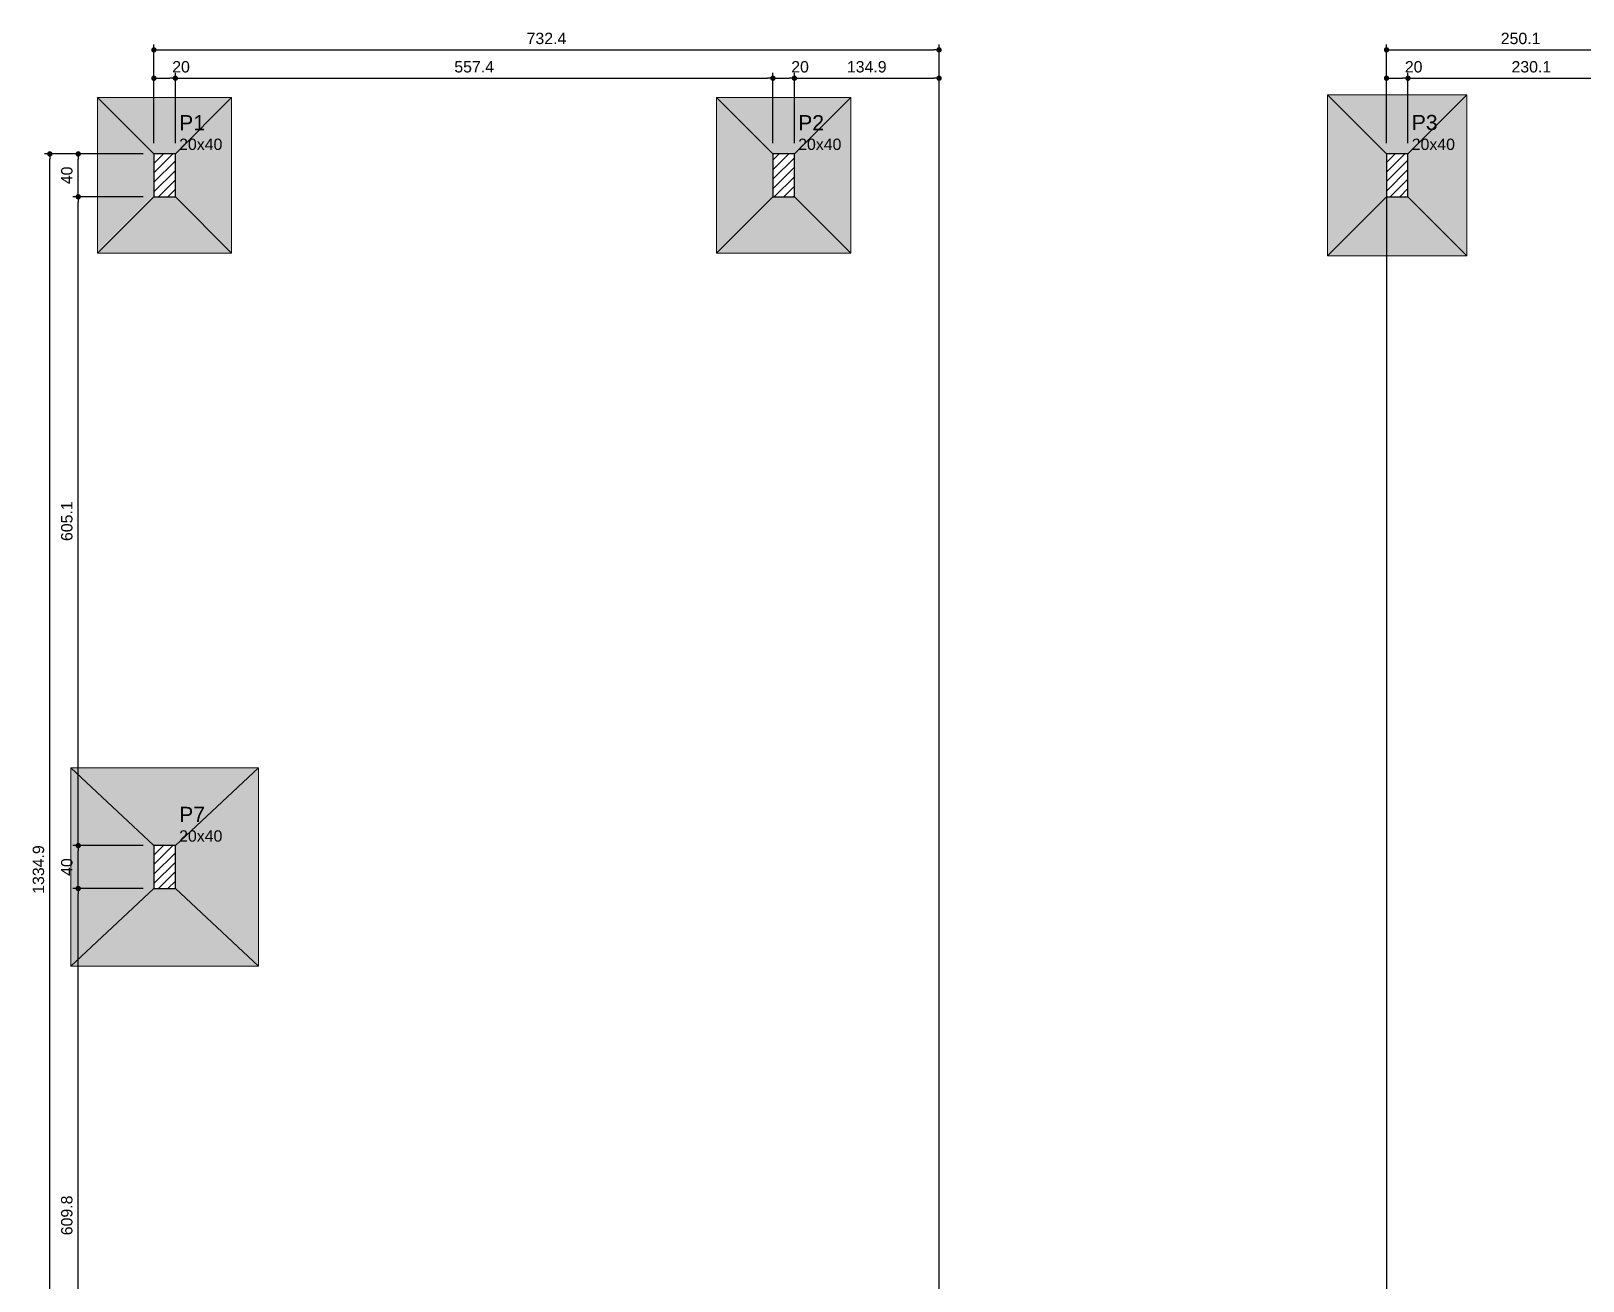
# Model space of a CAD drawing. Header units: millimetres. Extents: x 180 to 11148, y -1598 to 1045.
# Drawn here: x 441.88 to 470.84, y 19.03 to 42.35 of the extents above; entities that cross this region are included whole.
import ezdxf

# ---------------------------------------------------------------- set-up
doc = ezdxf.new("R2010")
doc.units = ezdxf.units.MM
doc.header["$MEASUREMENT"] = 0
for name, color, linetype, lineweight in [('FO-Cotas', 5, 'Continuous', 5), ('FO-Hachura das sapatas', 43, 'Continuous', 5), ('FO-Hachura pilar que passa', 19, 'Continuous', 5), ('FO-Pilares', 4, 'Continuous', 30), ('FO-Seção das fundações', 9, 'Continuous', 5), ('FO-Textos dos pilares', 7, 'Continuous', 5)]:
    doc.layers.add(name, color=color, linetype=linetype, lineweight=lineweight)
doc.styles.add('Arial', font='arial.ttf')
doc.dimstyles.new('UM_50.000000', dxfattribs={"dimtxt": 0.18, "dimasz": 0.1, "dimexe": 0.1, "dimexo": 0.2, "dimgap": 0, "dimtad": 1, "dimtih": 1, "dimtoh": 1, "dimdec": 1, "dimlfac": 50, "dimzin": 0, "dimdsep": 46, "dimtxsty": 'Standard', "dimcen": 0.09, "dimdle": 0.1, "dimadec": 1, "dimazin": 2, "dimtfac": 1, "dimtdec": 4, "dimtofl": 0, "dimtmove": 0, "dimatfit": 3, "dimfxl": 1, "dimtolj": 1, "dimarcsym": 0})
pattern_1 = [(45, (444.17699, 0.45553), (-0.08838835, 0.08838835), [])]

# ---------------------------------------------------------------- blocks, each defined once
blk = doc.blocks.new('_Dot')
at = {"color": 0, "linetype": 'ByBlock', "lineweight": -2}
blk.add_line((-0.5, 0), (-1, 0), dxfattribs=at)
at = {"color": 0, "linetype": 'ByBlock', "const_width": 0.5}
blk.add_lwpolyline([(-0.25, 0, 1), (0.25, 0, 1)], format="xyb", close=True, dxfattribs=at)
blk = doc.blocks.new('*D26')
at = {"layer": 'Defpoints', "color": 0, "transparency": 16777216}
for p in [(444.577, 41.465), (444.177, 40.053), (444.577, 40.053)]:
    blk.add_point(p, dxfattribs=at)
at = {"layer": 'FO-Cotas', "color": 0, "lineweight": -2, "transparency": 16777216}
for p, q in [((444.177, 40.253), (444.177, 41.565)), ((444.277, 41.465), (444.477, 41.465)), ((444.577, 40.253), (444.577, 41.565))]:
    blk.add_line(p, q, dxfattribs=at)
at = {"layer": 'FO-Cotas', "color": 0, "lineweight": -2, "transparency": 16777216, "xscale": 0.1000000014901161, "yscale": 0.1000000014901161, "zscale": 0.1000000014901161, "rotation": 180}
blk.add_blockref('_Dot', (444.177, 41.465), dxfattribs=at)
at = {"layer": 'FO-Cotas', "color": 0, "lineweight": -2, "transparency": 16777216, "xscale": 0.1000000014901161, "yscale": 0.1000000014901161, "zscale": 0.1000000014901161}
blk.add_blockref('_Dot', (444.577, 41.465), dxfattribs=at)
at = {"layer": 'FO-Cotas', "transparency": 16777216, "insert": (444.683, 41.677), "char_height": 0.2118, "attachment_point": 5, "rotation": 0.0057, "style": 'Arial'}
blk.add_mtext('\\A1;20', dxfattribs=at)
blk = doc.blocks.new('*D27')
at = {"layer": 'Defpoints', "color": 0, "transparency": 16777216}
for p in [(455.725, 41.465), (444.577, 40.053), (455.725, 40.053)]:
    blk.add_point(p, dxfattribs=at)
at = {"layer": 'FO-Cotas', "color": 0, "lineweight": -2, "transparency": 16777216}
for p, q in [((444.577, 40.253), (444.577, 41.565)), ((444.677, 41.465), (455.625, 41.465)), ((455.725, 40.253), (455.725, 41.565))]:
    blk.add_line(p, q, dxfattribs=at)
at = {"layer": 'FO-Cotas', "color": 0, "lineweight": -2, "transparency": 16777216, "xscale": 0.1000000014901161, "yscale": 0.1000000014901161, "zscale": 0.1000000014901161, "rotation": 180}
blk.add_blockref('_Dot', (444.577, 41.465), dxfattribs=at)
at = {"layer": 'FO-Cotas', "color": 0, "lineweight": -2, "transparency": 16777216, "xscale": 0.1000000014901161, "yscale": 0.1000000014901161, "zscale": 0.1000000014901161}
blk.add_blockref('_Dot', (455.725, 41.465), dxfattribs=at)
at = {"layer": 'FO-Cotas', "transparency": 16777216, "insert": (450.151, 41.677), "char_height": 0.2118, "attachment_point": 5, "rotation": 0.0057, "style": 'Arial'}
blk.add_mtext('\\A1;557.4', dxfattribs=at)
blk = doc.blocks.new('*D28')
at = {"layer": 'Defpoints', "color": 0, "transparency": 16777216}
for p in [(456.125, 41.465), (455.725, 40.053), (456.125, 40.053)]:
    blk.add_point(p, dxfattribs=at)
at = {"layer": 'FO-Cotas', "color": 0, "lineweight": -2, "transparency": 16777216}
for p, q in [((455.725, 40.253), (455.725, 41.565)), ((455.825, 41.465), (456.025, 41.465)), ((456.125, 40.253), (456.125, 41.565))]:
    blk.add_line(p, q, dxfattribs=at)
at = {"layer": 'FO-Cotas', "color": 0, "lineweight": -2, "transparency": 16777216, "xscale": 0.1000000014901161, "yscale": 0.1000000014901161, "zscale": 0.1000000014901161, "rotation": 180}
blk.add_blockref('_Dot', (455.725, 41.465), dxfattribs=at)
at = {"layer": 'FO-Cotas', "color": 0, "lineweight": -2, "transparency": 16777216, "xscale": 0.1000000014901161, "yscale": 0.1000000014901161, "zscale": 0.1000000014901161}
blk.add_blockref('_Dot', (456.125, 41.465), dxfattribs=at)
at = {"layer": 'FO-Cotas', "transparency": 16777216, "insert": (456.231, 41.677), "char_height": 0.2118, "attachment_point": 5, "rotation": 0.0057, "style": 'Arial'}
blk.add_mtext('\\A1;20', dxfattribs=at)
blk = doc.blocks.new('*D29')
at = {"layer": 'Defpoints', "color": 0, "transparency": 16777216}
for p in [(458.824, 41.465), (456.125, 40.053), (458.824, 0.295)]:
    blk.add_point(p, dxfattribs=at)
at = {"layer": 'FO-Cotas', "color": 0, "lineweight": -2, "transparency": 16777216}
for p, q in [((456.125, 40.253), (456.125, 41.565)), ((456.225, 41.465), (458.724, 41.465)), ((458.824, 0.495), (458.824, 41.565))]:
    blk.add_line(p, q, dxfattribs=at)
at = {"layer": 'FO-Cotas', "color": 0, "lineweight": -2, "transparency": 16777216, "xscale": 0.1000000014901161, "yscale": 0.1000000014901161, "zscale": 0.1000000014901161, "rotation": 180}
blk.add_blockref('_Dot', (456.125, 41.465), dxfattribs=at)
at = {"layer": 'FO-Cotas', "color": 0, "lineweight": -2, "transparency": 16777216, "xscale": 0.1000000014901161, "yscale": 0.1000000014901161, "zscale": 0.1000000014901161}
blk.add_blockref('_Dot', (458.824, 41.465), dxfattribs=at)
at = {"layer": 'FO-Cotas', "transparency": 16777216, "insert": (457.475, 41.677), "char_height": 0.2118, "attachment_point": 5, "rotation": 0.0057, "style": 'Arial'}
blk.add_mtext('\\A1;134.9', dxfattribs=at)
blk = doc.blocks.new('*D33')
at = {"layer": 'Defpoints', "color": 0, "transparency": 16777216}
for p in [(467.172, 40.053), (467.172, 5.161), (464.177, 3.749)]:
    blk.add_point(p, dxfattribs=at)
at = {"layer": 'FO-Cotas', "color": 0, "lineweight": -2, "transparency": 16777216}
for p, q in [((467.172, 39.853), (467.172, 5.061)), ((464.177, 3.949), (464.177, 5.261)), ((464.277, 5.161), (467.072, 5.161))]:
    blk.add_line(p, q, dxfattribs=at)
at = {"layer": 'FO-Cotas', "color": 0, "lineweight": -2, "transparency": 16777216, "xscale": 0.1000000014901161, "yscale": 0.1000000014901161, "zscale": 0.1000000014901161, "rotation": 180}
blk.add_blockref('_Dot', (464.177, 5.161), dxfattribs=at)
at = {"layer": 'FO-Cotas', "color": 0, "lineweight": -2, "transparency": 16777216, "xscale": 0.1000000014901161, "yscale": 0.1000000014901161, "zscale": 0.1000000014901161}
blk.add_blockref('_Dot', (467.172, 5.161), dxfattribs=at)
at = {"layer": 'FO-Cotas', "transparency": 16777216, "insert": (465.674, 5.373), "char_height": 0.2118, "attachment_point": 5, "rotation": 0.0057, "style": 'Arial'}
blk.add_mtext('\\A1;149.8', dxfattribs=at)
blk = doc.blocks.new('*D34')
at = {"layer": 'Defpoints', "color": 0, "transparency": 16777216}
for p in [(467.572, 41.465), (467.172, 40.053), (467.572, 40.053)]:
    blk.add_point(p, dxfattribs=at)
at = {"layer": 'FO-Cotas', "color": 0, "lineweight": -2, "transparency": 16777216}
for p, q in [((467.172, 40.253), (467.172, 41.565)), ((467.272, 41.465), (467.472, 41.465)), ((467.572, 40.253), (467.572, 41.565))]:
    blk.add_line(p, q, dxfattribs=at)
at = {"layer": 'FO-Cotas', "color": 0, "lineweight": -2, "transparency": 16777216, "xscale": 0.1000000014901161, "yscale": 0.1000000014901161, "zscale": 0.1000000014901161, "rotation": 180}
blk.add_blockref('_Dot', (467.172, 41.465), dxfattribs=at)
at = {"layer": 'FO-Cotas', "color": 0, "lineweight": -2, "transparency": 16777216, "xscale": 0.1000000014901161, "yscale": 0.1000000014901161, "zscale": 0.1000000014901161}
blk.add_blockref('_Dot', (467.572, 41.465), dxfattribs=at)
at = {"layer": 'FO-Cotas', "transparency": 16777216, "insert": (467.678, 41.677), "char_height": 0.2118, "attachment_point": 5, "rotation": 0.0057, "style": 'Arial'}
blk.add_mtext('\\A1;20', dxfattribs=at)
blk = doc.blocks.new('*D35')
at = {"layer": 'Defpoints', "color": 0, "transparency": 16777216}
for p in [(472.173, 41.465), (467.572, 40.053), (472.173, -1.845)]:
    blk.add_point(p, dxfattribs=at)
at = {"layer": 'FO-Cotas', "color": 0, "lineweight": -2, "transparency": 16777216}
for p, q in [((467.572, 40.253), (467.572, 41.565)), ((467.672, 41.465), (472.073, 41.465)), ((472.173, -1.645), (472.173, 41.565))]:
    blk.add_line(p, q, dxfattribs=at)
at = {"layer": 'FO-Cotas', "color": 0, "lineweight": -2, "transparency": 16777216, "xscale": 0.1000000014901161, "yscale": 0.1000000014901161, "zscale": 0.1000000014901161, "rotation": 180}
blk.add_blockref('_Dot', (467.572, 41.465), dxfattribs=at)
at = {"layer": 'FO-Cotas', "color": 0, "lineweight": -2, "transparency": 16777216, "xscale": 0.1000000014901161, "yscale": 0.1000000014901161, "zscale": 0.1000000014901161}
blk.add_blockref('_Dot', (472.173, 41.465), dxfattribs=at)
at = {"layer": 'FO-Cotas', "transparency": 16777216, "insert": (469.873, 41.677), "char_height": 0.2118, "attachment_point": 5, "rotation": 0.0057, "style": 'Arial'}
blk.add_mtext('\\A1;230.1', dxfattribs=at)
blk = doc.blocks.new('*D45')
at = {"layer": 'Defpoints', "color": 0, "transparency": 16777216}
for p in [(458.824, 41.994), (444.177, 40.053), (458.824, 0.295)]:
    blk.add_point(p, dxfattribs=at)
at = {"layer": 'FO-Cotas', "color": 0, "lineweight": -2, "transparency": 16777216}
for p, q in [((444.177, 40.253), (444.177, 42.094)), ((444.277, 41.994), (458.724, 41.994)), ((458.824, 0.495), (458.824, 42.094))]:
    blk.add_line(p, q, dxfattribs=at)
at = {"layer": 'FO-Cotas', "color": 0, "lineweight": -2, "transparency": 16777216, "xscale": 0.1000000014901161, "yscale": 0.1000000014901161, "zscale": 0.1000000014901161, "rotation": 180}
blk.add_blockref('_Dot', (444.177, 41.994), dxfattribs=at)
at = {"layer": 'FO-Cotas', "color": 0, "lineweight": -2, "transparency": 16777216, "xscale": 0.1000000014901161, "yscale": 0.1000000014901161, "zscale": 0.1000000014901161}
blk.add_blockref('_Dot', (458.824, 41.994), dxfattribs=at)
at = {"layer": 'FO-Cotas', "transparency": 16777216, "insert": (451.5, 42.206), "char_height": 0.2118, "attachment_point": 5, "rotation": 0.0057, "style": 'Arial'}
blk.add_mtext('\\A1;732.4', dxfattribs=at)
blk = doc.blocks.new('*D46')
at = {"layer": 'Defpoints', "color": 0, "transparency": 16777216}
for p in [(467.172, 40.053), (467.172, 5.69), (458.824, 0.295)]:
    blk.add_point(p, dxfattribs=at)
at = {"layer": 'FO-Cotas', "color": 0, "lineweight": -2, "transparency": 16777216}
for p, q in [((467.172, 39.853), (467.172, 5.59)), ((458.824, 0.495), (458.824, 5.79)), ((458.924, 5.69), (467.072, 5.69))]:
    blk.add_line(p, q, dxfattribs=at)
at = {"layer": 'FO-Cotas', "color": 0, "lineweight": -2, "transparency": 16777216, "xscale": 0.1000000014901161, "yscale": 0.1000000014901161, "zscale": 0.1000000014901161, "rotation": 180}
blk.add_blockref('_Dot', (458.824, 5.69), dxfattribs=at)
at = {"layer": 'FO-Cotas', "color": 0, "lineweight": -2, "transparency": 16777216, "xscale": 0.1000000014901161, "yscale": 0.1000000014901161, "zscale": 0.1000000014901161}
blk.add_blockref('_Dot', (467.172, 5.69), dxfattribs=at)
at = {"layer": 'FO-Cotas', "transparency": 16777216, "insert": (462.998, 5.902), "char_height": 0.2118, "attachment_point": 5, "rotation": 0.0057, "style": 'Arial'}
blk.add_mtext('\\A1;417.4', dxfattribs=at)
blk = doc.blocks.new('*D47')
at = {"layer": 'Defpoints', "color": 0, "transparency": 16777216}
for p in [(472.173, 41.994), (467.172, 40.053), (472.173, -1.845)]:
    blk.add_point(p, dxfattribs=at)
at = {"layer": 'FO-Cotas', "color": 0, "lineweight": -2, "transparency": 16777216}
for p, q in [((467.172, 40.253), (467.172, 42.094)), ((467.272, 41.994), (472.073, 41.994)), ((472.173, -1.645), (472.173, 42.094))]:
    blk.add_line(p, q, dxfattribs=at)
at = {"layer": 'FO-Cotas', "color": 0, "lineweight": -2, "transparency": 16777216, "xscale": 0.1000000014901161, "yscale": 0.1000000014901161, "zscale": 0.1000000014901161, "rotation": 180}
blk.add_blockref('_Dot', (467.172, 41.994), dxfattribs=at)
at = {"layer": 'FO-Cotas', "color": 0, "lineweight": -2, "transparency": 16777216, "xscale": 0.1000000014901161, "yscale": 0.1000000014901161, "zscale": 0.1000000014901161}
blk.add_blockref('_Dot', (472.173, 41.994), dxfattribs=at)
at = {"layer": 'FO-Cotas', "transparency": 16777216, "insert": (469.673, 42.206), "char_height": 0.2118, "attachment_point": 5, "rotation": 0.0057, "style": 'Arial'}
blk.add_mtext('\\A1;250.1', dxfattribs=at)
blk = doc.blocks.new('*D81')
at = {"layer": 'Defpoints', "color": 0, "transparency": 16777216}
for p in [(442.765, 26.35), (444.177, 26.35), (444.177, 14.154)]:
    blk.add_point(p, dxfattribs=at)
at = {"layer": 'FO-Cotas', "color": 0, "lineweight": -2, "transparency": 16777216}
for p, q in [((443.977, 26.35), (442.665, 26.35)), ((442.765, 14.254), (442.765, 26.25)), ((443.977, 14.154), (442.665, 14.154))]:
    blk.add_line(p, q, dxfattribs=at)
at = {"layer": 'FO-Cotas', "color": 0, "lineweight": -2, "transparency": 16777216, "xscale": 0.1000000014901161, "yscale": 0.1000000014901161, "zscale": 0.1000000014901161}
for p, rotation in [((442.765, 26.35), 90), ((442.765, 14.154), 270)]:
    blk.add_blockref('_Dot', p, dxfattribs=dict(at, rotation=rotation))
at = {"layer": 'FO-Cotas', "transparency": 16777216, "insert": (442.553, 20.252), "char_height": 0.2118, "attachment_point": 5, "rotation": 90, "style": 'Arial'}
blk.add_mtext('\\A1;609.8', dxfattribs=at)
blk = doc.blocks.new('*D82')
at = {"layer": 'Defpoints', "color": 0, "transparency": 16777216}
for p in [(442.765, 27.15), (444.177, 27.15), (444.177, 26.35)]:
    blk.add_point(p, dxfattribs=at)
at = {"layer": 'FO-Cotas', "color": 0, "lineweight": -2, "transparency": 16777216}
for p, q in [((443.977, 27.15), (442.665, 27.15)), ((442.765, 26.45), (442.765, 27.05)), ((443.977, 26.35), (442.665, 26.35))]:
    blk.add_line(p, q, dxfattribs=at)
at = {"layer": 'FO-Cotas', "color": 0, "lineweight": -2, "transparency": 16777216, "xscale": 0.1000000014901161, "yscale": 0.1000000014901161, "zscale": 0.1000000014901161}
for p, rotation in [((442.765, 27.15), 90), ((442.765, 26.35), 270)]:
    blk.add_blockref('_Dot', p, dxfattribs=dict(at, rotation=rotation))
at = {"layer": 'FO-Cotas', "transparency": 16777216, "insert": (442.553, 26.75), "char_height": 0.2118, "attachment_point": 5, "rotation": 90, "style": 'Arial'}
blk.add_mtext('\\A1;40', dxfattribs=at)
blk = doc.blocks.new('*D83')
at = {"layer": 'Defpoints', "color": 0, "transparency": 16777216}
for p in [(442.765, 39.253), (444.177, 39.253), (444.177, 27.15)]:
    blk.add_point(p, dxfattribs=at)
at = {"layer": 'FO-Cotas', "color": 0, "lineweight": -2, "transparency": 16777216}
for p, q in [((443.977, 39.253), (442.665, 39.253)), ((442.765, 27.25), (442.765, 39.153)), ((443.977, 27.15), (442.665, 27.15))]:
    blk.add_line(p, q, dxfattribs=at)
at = {"layer": 'FO-Cotas', "color": 0, "lineweight": -2, "transparency": 16777216, "xscale": 0.1000000014901161, "yscale": 0.1000000014901161, "zscale": 0.1000000014901161}
for p, rotation in [((442.765, 39.253), 90), ((442.765, 27.15), 270)]:
    blk.add_blockref('_Dot', p, dxfattribs=dict(at, rotation=rotation))
at = {"layer": 'FO-Cotas', "transparency": 16777216, "insert": (442.553, 33.202), "char_height": 0.2118, "attachment_point": 5, "rotation": 90, "style": 'Arial'}
blk.add_mtext('\\A1;605.1', dxfattribs=at)
blk = doc.blocks.new('*D84')
at = {"layer": 'Defpoints', "color": 0, "transparency": 16777216}
for p in [(442.765, 40.053), (444.177, 40.053), (444.177, 39.253)]:
    blk.add_point(p, dxfattribs=at)
at = {"layer": 'FO-Cotas', "color": 0, "lineweight": -2, "transparency": 16777216}
for p, q in [((443.977, 40.053), (442.665, 40.053)), ((442.765, 39.353), (442.765, 39.953)), ((443.977, 39.253), (442.665, 39.253))]:
    blk.add_line(p, q, dxfattribs=at)
at = {"layer": 'FO-Cotas', "color": 0, "lineweight": -2, "transparency": 16777216, "xscale": 0.1000000014901161, "yscale": 0.1000000014901161, "zscale": 0.1000000014901161}
for p, rotation in [((442.765, 40.053), 90), ((442.765, 39.253), 270)]:
    blk.add_blockref('_Dot', p, dxfattribs=dict(at, rotation=rotation))
at = {"layer": 'FO-Cotas', "transparency": 16777216, "insert": (442.553, 39.653), "char_height": 0.2118, "attachment_point": 5, "rotation": 90, "style": 'Arial'}
blk.add_mtext('\\A1;40', dxfattribs=at)
blk = doc.blocks.new('*D88')
at = {"layer": 'Defpoints', "color": 0, "transparency": 16777216}
for p in [(442.235, 40.053), (444.177, 40.053), (444.177, 13.354)]:
    blk.add_point(p, dxfattribs=at)
at = {"layer": 'FO-Cotas', "color": 0, "lineweight": -2, "transparency": 16777216}
for p, q in [((443.977, 40.053), (442.135, 40.053)), ((442.235, 13.454), (442.235, 39.953)), ((443.977, 13.354), (442.135, 13.354))]:
    blk.add_line(p, q, dxfattribs=at)
at = {"layer": 'FO-Cotas', "color": 0, "lineweight": -2, "transparency": 16777216, "xscale": 0.1000000014901161, "yscale": 0.1000000014901161, "zscale": 0.1000000014901161}
for p, rotation in [((442.235, 40.053), 90), ((442.235, 13.354), 270)]:
    blk.add_blockref('_Dot', p, dxfattribs=dict(at, rotation=rotation))
at = {"layer": 'FO-Cotas', "transparency": 16777216, "insert": (442.024, 26.704), "char_height": 0.2118, "attachment_point": 5, "rotation": 90, "style": 'Arial'}
blk.add_mtext('\\A1;1334.9', dxfattribs=at)

msp = doc.modelspace()

# ---------------------------------------------------------------- hatches: boundary and pattern name
at = {"layer": 'FO-Hachura das sapatas', "linetype": 'Continuous'}
h = msp.add_hatch(color=256, dxfattribs=at)
h.paths.add_polyline_path([(466.0718, 38.1529), (468.6718, 38.1529), (468.6718, 41.1529), (466.0718, 41.1529), (466.0718, 38.1529)])
h.paths.add_polyline_path([(467.5718, 40.0529), (467.1718, 40.0529), (467.1718, 39.2529), (467.5718, 39.2529), (467.5718, 40.0529)], flags=0)
h = msp.add_hatch(color=256, dxfattribs=at)
h.paths.add_polyline_path([(443.127, 38.2029), (445.627, 38.2029), (445.627, 41.1029), (443.127, 41.1029), (443.127, 38.2029)])
h.paths.add_polyline_path([(444.577, 40.0529), (444.177, 40.0529), (444.177, 39.2529), (444.577, 39.2529), (444.577, 40.0529)], flags=0)
h = msp.add_hatch(color=256, dxfattribs=at)
h.paths.add_polyline_path([(454.6752, 38.2029), (457.1752, 38.2029), (457.1752, 41.1029), (454.6752, 41.1029), (454.6752, 38.2029)])
h.paths.add_polyline_path([(456.1252, 40.0529), (455.7252, 40.0529), (455.7252, 39.2529), (456.1252, 39.2529), (456.1252, 40.0529)], flags=0)
h = msp.add_hatch(color=256, dxfattribs=at)
h.paths.add_polyline_path([(442.627, 24.9001), (446.127, 24.9001), (446.127, 28.6001), (442.627, 28.6001), (442.627, 24.9001)])
h.paths.add_polyline_path([(444.577, 27.1501), (444.177, 27.1501), (444.177, 26.3501), (444.577, 26.3501), (444.577, 27.1501)], flags=0)
at = {"layer": 'FO-Hachura pilar que passa', "linetype": 'Continuous'}
h = msp.add_hatch(dxfattribs=at)
h.set_pattern_fill('ANSI31', color=256, style=0)
h.set_pattern_definition(pattern_1)
h.paths.add_polyline_path([(444.177, 39.2529), (444.377, 39.2529), (444.577, 39.2529), (444.577, 39.6529), (444.577, 40.0529), (444.377, 40.0529), (444.177, 40.0529), (444.177, 39.6529)])
h = msp.add_hatch(dxfattribs=at)
h.set_pattern_fill('ANSI31', color=256, style=0)
h.set_pattern_definition(pattern_1)
h.paths.add_polyline_path([(455.7252, 39.2529), (455.9252, 39.2529), (456.1252, 39.2529), (456.1252, 39.6529), (456.1252, 40.0529), (455.9252, 40.0529), (455.7252, 40.0529), (455.7252, 39.6529)])
h = msp.add_hatch(dxfattribs=at)
h.set_pattern_fill('ANSI31', color=256, style=0)
h.set_pattern_definition(pattern_1)
h.paths.add_polyline_path([(467.1718, 39.2529), (467.3718, 39.2529), (467.5718, 39.2529), (467.5718, 39.6529), (467.5718, 40.0529), (467.3718, 40.0529), (467.1718, 40.0529), (467.1718, 39.6529)])
h = msp.add_hatch(dxfattribs=at)
h.set_pattern_fill('ANSI31', color=256, style=0)
h.set_pattern_definition(pattern_1)
h.paths.add_polyline_path([(444.177, 26.3501), (444.377, 26.3501), (444.577, 26.3501), (444.577, 26.7501), (444.577, 27.1501), (444.377, 27.1501), (444.177, 27.1501), (444.177, 26.7501)])

# ---------------------------------------------------------------- linework, layer by layer
at = {"layer": 'FO-Pilares'}
for points in [[(444.177, 39.2529), (444.377, 39.2529), (444.577, 39.2529), (444.577, 39.6529), (444.577, 40.0529), (444.377, 40.0529), (444.177, 40.0529), (444.177, 39.6529), (444.177, 39.2529)], [(455.7252, 39.2529), (455.9252, 39.2529), (456.1252, 39.2529), (456.1252, 39.6529), (456.1252, 40.0529), (455.9252, 40.0529), (455.7252, 40.0529), (455.7252, 39.6529), (455.7252, 39.2529)], [(467.1718, 39.2529), (467.3718, 39.2529), (467.5718, 39.2529), (467.5718, 39.6529), (467.5718, 40.0529), (467.3718, 40.0529), (467.1718, 40.0529), (467.1718, 39.6529), (467.1718, 39.2529)], [(444.177, 26.3501), (444.377, 26.3501), (444.577, 26.3501), (444.577, 26.7501), (444.577, 27.1501), (444.377, 27.1501), (444.177, 27.1501), (444.177, 26.7501), (444.177, 26.3501)]]:
    msp.add_lwpolyline(points, close=True, dxfattribs=at)
at = {"layer": 'FO-Seção das fundações'}
for p, q in [((466.0718, 41.1529), (467.1718, 40.0529)), ((468.6718, 41.1529), (467.5718, 40.0529)), ((443.127, 41.1029), (444.177, 40.0529)), ((445.627, 41.1029), (444.577, 40.0529)), ((454.6752, 41.1029), (455.7252, 40.0529)), ((457.1752, 41.1029), (456.1252, 40.0529)), ((443.127, 38.2029), (444.177, 39.2529)), ((445.627, 38.2029), (444.577, 39.2529)), ((454.6752, 38.2029), (455.7252, 39.2529)), ((457.1752, 38.2029), (456.1252, 39.2529)), ((466.0718, 38.1529), (467.1718, 39.2529)), ((468.6718, 38.1529), (467.5718, 39.2529)), ((442.627, 28.6001), (444.177, 27.1501)), ((446.127, 28.6001), (444.577, 27.1501)), ((442.627, 24.9001), (444.177, 26.3501)), ((446.127, 24.9001), (444.577, 26.3501))]:
    msp.add_line(p, q, dxfattribs=at)
for points in [[(466.0718, 41.1529), (468.6718, 41.1529)], [(466.0718, 41.1529), (466.0718, 38.1529)], [(468.6718, 38.1529), (468.6718, 41.1529)], [(443.127, 41.1029), (445.627, 41.1029)], [(443.127, 41.1029), (443.127, 38.2029)], [(445.627, 38.2029), (445.627, 41.1029)], [(454.6752, 41.1029), (457.1752, 41.1029)], [(454.6752, 41.1029), (454.6752, 38.2029)], [(457.1752, 38.2029), (457.1752, 41.1029)], [(445.627, 38.2029), (443.127, 38.2029)], [(457.1752, 38.2029), (454.6752, 38.2029)], [(468.6718, 38.1529), (466.0718, 38.1529)], [(442.627, 28.6001), (446.127, 28.6001)], [(442.627, 28.6001), (442.627, 24.9001)], [(446.127, 24.9001), (446.127, 28.6001)], [(446.127, 24.9001), (442.627, 24.9001)]]:
    msp.add_lwpolyline(points, dxfattribs=at)

# ---------------------------------------------------------------- texts
at = {"layer": 'FO-Textos dos pilares', "attachment_point": 7, "line_spacing_factor": 0.798, "style": 'Arial'}
for s, insert, char_height, width in [('P1', (444.6476, 40.4942), 0.2824, 0.959481), ('P2', (456.1958, 40.4942), 0.2824, 0.959481), ('P3', (467.6424, 40.4942), 0.2824, 0.959481), ('20x40', (444.6476, 40.1235), 0.2118, 1.596905), ('20x40', (456.1958, 40.1235), 0.2118, 1.596905), ('20x40', (467.6424, 40.1235), 0.2118, 1.596905), ('P7', (444.6476, 27.5914), 0.2824, 0.959481), ('20x40', (444.6476, 27.2207), 0.2118, 1.596905)]:
    msp.add_mtext(s, dxfattribs=dict(at, insert=insert, char_height=char_height, width=width))

# ---------------------------------------------------------------- dimensions: what is measured, and where the dimension line sits
at = {"layer": 'FO-Cotas'}
for base, p1, p2, picture, middle, turn in [((458.8239924063, 41.9944316015), (444.1769924063, 40.0529316162), (458.8239924063, 0.2947316162), '*D45', (451.5004924063, 42.2062315956), 0.005729578), ((472.1734, 41.9944), (467.1718, 40.0529), (472.1734, -1.8453), '*D47', (469.6726, 42.2062), 0.00573), ((444.577, 41.4649), (444.177, 40.0529), (444.577, 40.0529), '*D26', (444.6829, 41.6767), 0.00573), ((455.7252, 41.4649), (444.577, 40.0529), (455.7252, 40.0529), '*D27', (450.1511, 41.6767), 0.00573), ((456.1252, 41.4649), (455.7252, 40.0529), (456.1252, 40.0529), '*D28', (456.2311, 41.6767), 0.00573), ((458.824, 41.4649), (456.1252, 40.0529), (458.824, 0.2947), '*D29', (457.4746, 41.6767), 0.00573), ((467.5718, 41.4649), (467.1718, 40.0529), (467.5718, 40.0529), '*D34', (467.6777, 41.6767), 0.00573), ((472.1734, 41.4649), (467.5718, 40.0529), (472.1734, -1.8453), '*D35', (469.8726, 41.6767), 0.00573), ((467.1718, 5.6904), (458.824, 0.2947), (467.1718, 40.0529), '*D46', (462.9979, 5.9022), 0.00573), ((467.1717924063, 5.1609316162), (464.1767924063, 3.7489316162), (467.1717924063, 40.0529316162), '*D33', (465.6742924063, 5.3727316103), 0.005729578)]:
    dim = msp.add_linear_dim(base=base, p1=p1, p2=p2, dimstyle='UM_50.000000', override={"dimtxt": 0.2118, "dimasz": 0.1, "dimexe": 0.1, "dimexo": 0.2, "dimtad": 1, "dimtih": 0, "dimtoh": 0, "dimdec": 1, "dimlfac": 50, "dimzin": 8, "dimtxsty": 'Arial', "dimblk": 'Dot', "dimblk1": 'Dot', "dimblk2": 'Dot', "dimsah": 1, "dimdle": 0.1, "dimse1": 0, "dimse2": 0, "dimclrt": 256, "dimadec": 1, "dimazin": 3, "dimtmove": 2, "dimldrblk": 'Dot'}, dxfattribs=at)
    dim.commit()
    dim.dimension.update_dxf_attribs({"geometry": picture, "text_midpoint": middle, "dimtype": 160, "text_rotation": turn})
for base, p1, p2, picture, middle in [((442.2355, 40.0529), (444.177, 13.3541), (444.177, 40.0529), '*D88', (442.0237, 26.7035)), ((442.765, 40.0529), (444.177, 39.2529), (444.177, 40.0529), '*D84', (442.5532, 39.6529)), ((442.765, 39.2529), (444.177, 27.1501), (444.177, 39.2529), '*D83', (442.5532, 33.2015)), ((442.765, 27.1501), (444.177, 26.3501), (444.177, 27.1501), '*D82', (442.5532, 26.7501)), ((442.765, 26.3501), (444.177, 14.1541), (444.177, 26.3501), '*D81', (442.5532, 20.2521))]:
    dim = msp.add_linear_dim(base=base, p1=p1, p2=p2, angle=90, dimstyle='UM_50.000000', override={"dimtxt": 0.2118, "dimasz": 0.1, "dimexe": 0.1, "dimexo": 0.2, "dimtad": 1, "dimtih": 0, "dimtoh": 0, "dimdec": 1, "dimlfac": 50, "dimzin": 8, "dimtxsty": 'Arial', "dimblk": 'Dot', "dimblk1": 'Dot', "dimblk2": 'Dot', "dimsah": 1, "dimdle": 0.1, "dimse1": 0, "dimse2": 0, "dimclrt": 256, "dimadec": 1, "dimazin": 3, "dimtmove": 2, "dimldrblk": 'Dot'}, dxfattribs=at)
    dim.commit()
    dim.dimension.update_dxf_attribs({"geometry": picture, "text_midpoint": middle, "dimtype": 160, "text_rotation": 90})

doc.saveas('drawing.dxf')
